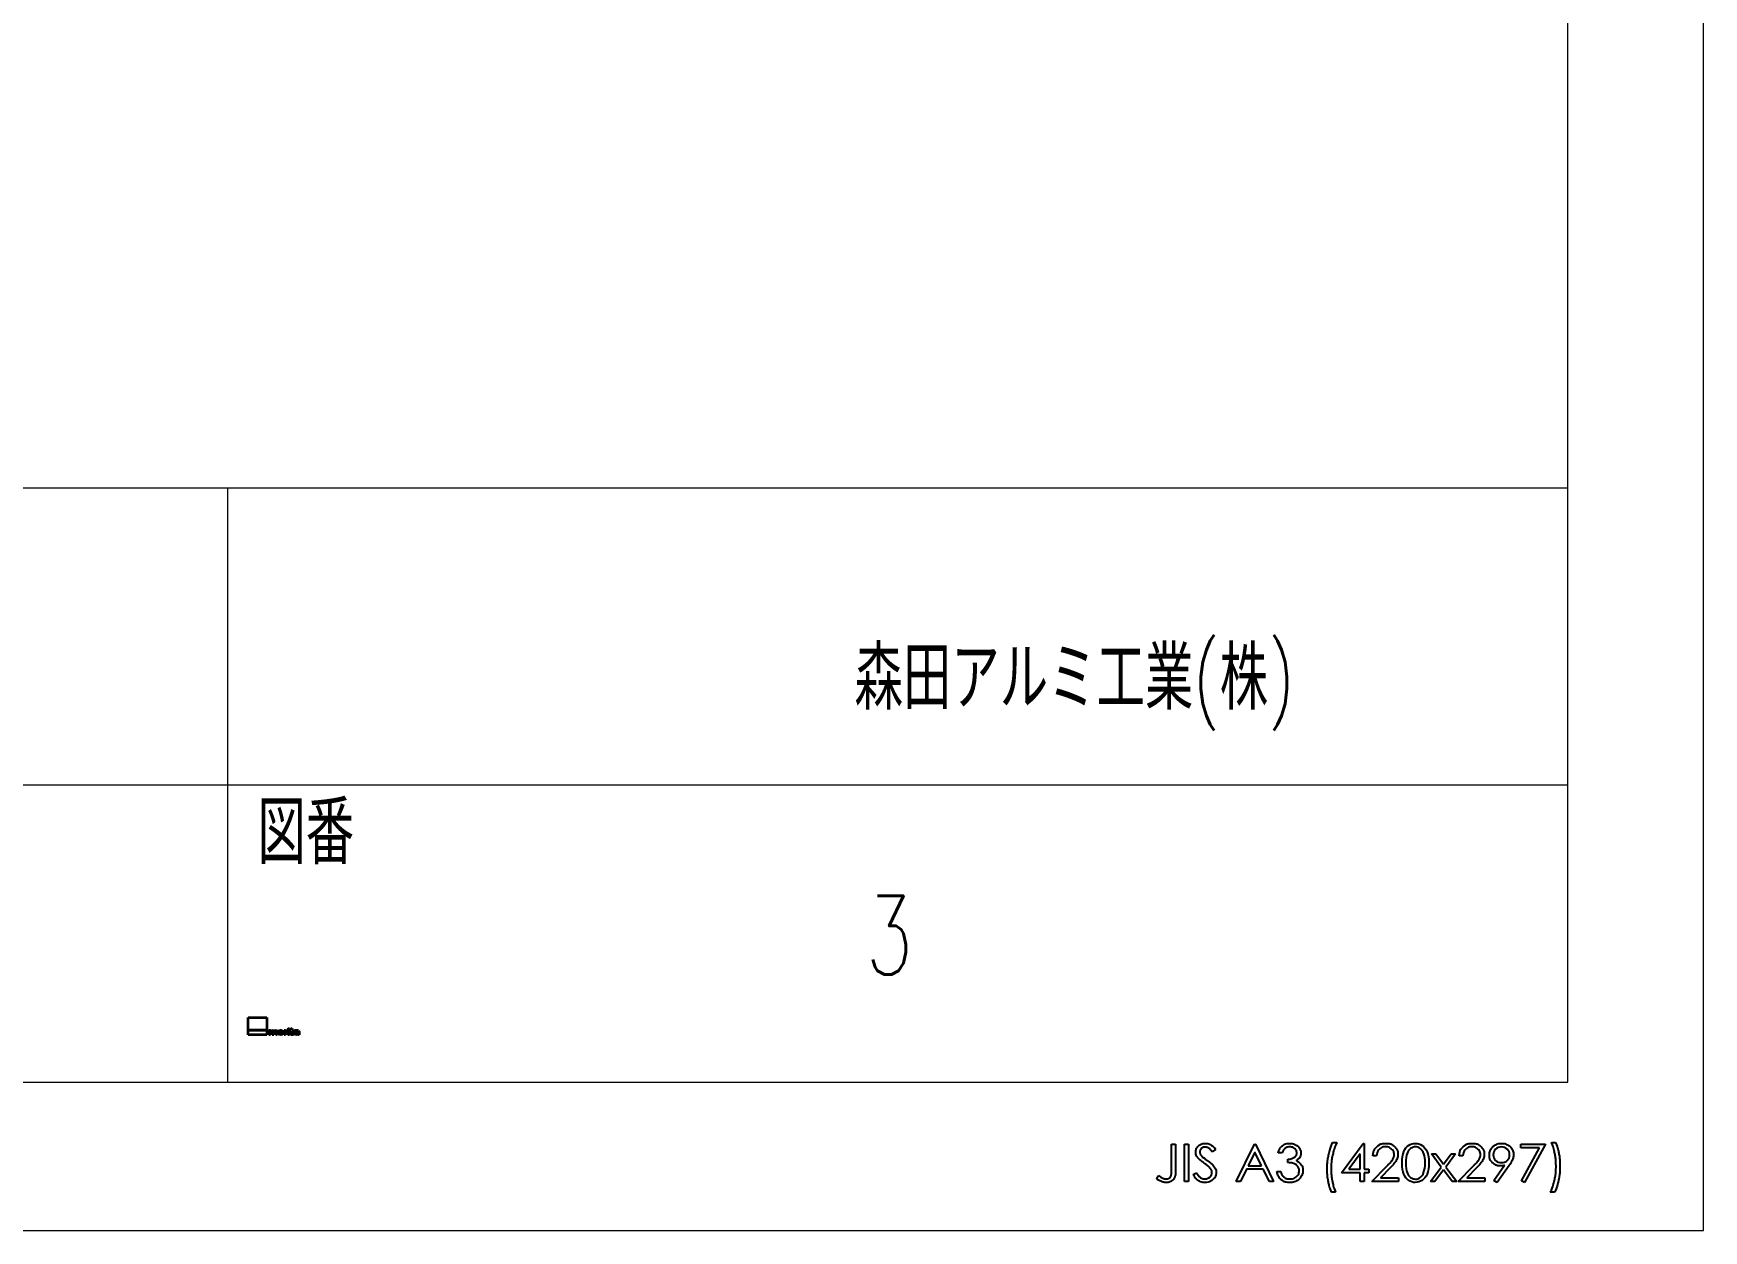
# Model space of a CAD drawing. Header units: millimetres. Extents: x -1 to 4006, y -1 to 3162.
# Drawn here: x 3444 to 4006, y -1 to 402 of the extents above; entities that cross this region are included whole.
import ezdxf

# ---------------------------------------------------------------- set-up
doc = ezdxf.new("R2010")
doc.units = ezdxf.units.MM
doc.layers.add('レイヤー_1', color=179, linetype='Continuous')
doc.styles.add('SLDTEXTSTYLE0', font='TXT', dxfattribs={"width": 0.7, "bigfont": 'bigfont'})

# ---------------------------------------------------------------- blocks, each defined once
blk = doc.blocks.new('morita')
at = {"layer": 'レイヤー_1', "color": 19, "lineweight": 35}
for p, q in [((83, 132.5), (88, 132.5)), ((83, 117.5), (83, 132.5)), ((88, 117.5), (83, 117.5)), ((88, 132.5), (88, 130.5)), ((88, 126), (88, 117.5)), ((94.5, 117.5), (94.5, 126.8)), ((99.7, 117.5), (94.5, 117.5)), ((99.7, 126), (99.7, 117.5)), ((106.3, 117.5), (106.3, 126.8)), ((111.3, 117.5), (106.3, 117.5)), ((111.3, 127.8), (111.3, 117.5)), ((134.2, 132.5), (139.4, 132.5)), ((134.2, 117.6), (134.2, 132.5)), ((139.4, 117.6), (134.2, 117.6)), ((139.4, 132.5), (139.4, 130.6)), ((139.4, 125.8), (139.4, 117.6)), ((145.8, 129.5), (145, 129.5)), ((145.8, 132.6), (145.8, 129.5)), ((147.3, 117.5), (147.3, 132.4)), ((147.3, 132.4), (152.7, 132.4)), ((152.7, 117.5), (147.3, 117.5)), ((152.7, 132.4), (152.7, 117.5)), ((154.2, 132.4), (156.9, 132.4)), ((154.2, 129.4), (154.2, 132.4)), ((156.9, 129.4), (154.2, 129.4)), ((156.9, 132.4), (156.9, 138)), ((156.9, 138), (161.9, 138)), ((156.9, 120.5), (156.9, 129.4)), ((161.9, 138), (161.9, 132.4)), ((161.9, 132.4), (165.4, 132.4)), ((165.4, 129.4), (161.9, 129.4)), ((161.9, 129.4), (161.9, 121.2)), ((165.5, 117.4), (162.2, 117.4)), ((163.3, 120.4), (165.5, 120.4)), ((165.4, 132.4), (165.4, 129.4)), ((165.5, 120.4), (165.5, 117.4)), ((172.2, 127.7), (167.2, 127.7)), ((179.5, 123.3), (179.5, 125.2)), ((180.4, 117.6), (179.9, 119)), ((185.6, 117.6), (180.4, 117.6)), ((184.8, 127.2), (184.8, 121.5))]:
    blk.add_line(p, q, dxfattribs=at)
for points in [[(88, 130.5), (89.3, 131.9), (91, 132.7), (93.2, 132.7)], [(89.2, 128.7), (88.4, 128.1), (88, 127.2), (88, 126)], [(91.3, 129.4), (90.5, 129.4), (89.8, 129.2), (89.2, 128.7)], [(93.2, 129), (92.8, 129.3), (92.1, 129.4), (91.3, 129.4)], [(93.2, 132.7), (95.6, 132.7), (97.4, 131.8), (98.8, 130.2)], [(94.5, 126.8), (94.5, 127.8), (94, 128.6), (93.2, 129)], [(98.8, 130.2), (100.2, 131.8), (102.2, 132.7), (104.9, 132.7)], [(100.7, 128.7), (100, 128.2), (99.7, 127.3), (99.7, 126)], [(103, 129.4), (102, 129.4), (101.3, 129.2), (100.7, 128.7)], [(104.9, 129), (104.4, 129.3), (103.8, 129.4), (103, 129.4)], [(104.9, 132.7), (109.2, 132.7), (111.3, 131), (111.3, 127.8)], [(106.3, 126.8), (106.3, 127.8), (105.8, 128.5), (104.9, 129)], [(112.7, 125), (112.7, 126.8), (113.5, 128.4), (115, 129.9)], [(116.4, 118.9), (114, 120.2), (112.7, 122.3), (112.7, 125)], [(115, 129.9), (116.6, 131.5), (119, 132.4), (122.1, 132.6)], [(118.1, 125.4), (118, 124.1), (118.2, 123), (118.8, 122.2)], [(119.9, 128.8), (118.8, 128), (118.2, 126.9), (118.1, 125.4)], [(118.8, 122.2), (119.5, 121.1), (120.6, 120.4), (122.1, 120.1)], [(122.1, 132.6), (124.8, 132.7), (127.1, 132.2), (129.1, 131.1)], [(122.1, 120.1), (124, 120), (125.4, 120.4), (126.3, 121.4)], [(126.3, 121.4), (126.9, 122), (127.3, 122.9), (127.5, 124.1)], [(127.5, 124.1), (127.6, 125.7), (127.4, 127), (126.8, 127.9)], [(139.4, 130.6), (140.4, 131.5), (141.6, 132.1), (142.9, 132.4)], [(141, 128.6), (139.9, 127.8), (139.4, 126.9), (139.4, 125.8)], [(145, 129.5), (143.3, 129.5), (142, 129.2), (141, 128.6)], [(142.9, 132.4), (143.8, 132.6), (144.8, 132.7), (145.8, 132.6)], [(150.1, 133.9), (149.3, 133.9), (148.7, 134), (148.2, 134.3)], [(152, 134.3), (151.6, 134), (150.9, 133.9), (150.1, 133.9)], [(158.1, 118.2), (157.3, 118.6), (156.9, 119.4), (156.9, 120.5)], [(162.2, 117.4), (160.4, 117.4), (159, 117.6), (158.1, 118.2)], [(161.9, 121.2), (161.9, 120.7), (162.4, 120.4), (163.3, 120.4)], [(166.3, 121.2), (165.9, 123.8), (168.1, 125.5), (172.9, 126.2)], [(171.4, 117.7), (168.4, 118.2), (166.7, 119.4), (166.3, 121.2)], [(167.2, 127.7), (167.4, 129.1), (168.4, 130.4), (170, 131.4)], [(170, 131.4), (171.5, 132.3), (173.6, 132.7), (176.2, 132.7)], [(174, 123.8), (172, 123.3), (171.1, 122.5), (171.4, 121.4)], [(171.4, 121.4), (171.7, 120.3), (172.9, 119.9), (175, 120)], [(179.9, 119), (177.2, 117.5), (174.4, 117.1), (171.4, 117.7)], [(173.8, 129.7), (173.2, 129.4), (172.4, 128.8), (172.2, 127.7)], [(172.9, 126.2), (175.3, 126.5), (176.9, 126.8), (177.8, 127)], [(177.6, 130), (176.2, 130.2), (174.7, 130), (173.8, 129.7)], [(177.3, 124.6), (176.2, 124.4), (175.1, 124.1), (174, 123.8)], [(175, 120), (176.5, 120.1), (177.7, 120.5), (178.5, 121.3)], [(176.2, 132.7), (178.9, 132.7), (181, 132.3), (182.5, 131.5)], [(179.5, 125.2), (179.2, 125), (178.4, 124.8), (177.3, 124.6)], [(179.5, 128.3), (179.5, 129.1), (178.9, 129.6), (177.6, 130)], [(177.8, 127), (179, 127.2), (179.5, 127.7), (179.5, 128.3)], [(178.5, 121.3), (179.2, 121.9), (179.5, 122.6), (179.5, 123.3)], [(182.5, 131.5), (184, 130.7), (184.8, 129.2), (184.8, 127.2)], [(184.8, 121.5), (184.8, 120.1), (185, 118.8), (185.6, 117.6)]]:
    blk.add_open_spline(points, degree=3, dxfattribs=at)
for points, knots in [([(129.3, 118.9), (127.4, 117.9), (125.3, 117.3), (122.8, 117.3), (120.4, 117.3), (118.2, 117.9), (116.4, 118.9)], [5, 5, 5, 5, 6, 6, 6, 7, 7, 7, 7]), ([(126.8, 127.9), (126, 129.2), (124.7, 129.9), (123, 129.9), (121.7, 129.9), (120.7, 129.5), (119.9, 128.8)], [5, 5, 5, 5, 6, 6, 6, 7, 7, 7, 7]), ([(129.1, 131.1), (131.5, 129.8), (132.7, 127.8), (132.7, 125.2), (132.7, 122.3), (131.6, 120.2), (129.3, 118.9)], [3, 3, 3, 3, 4, 4, 4, 5, 5, 5, 5]), ([(148.2, 134.3), (147.6, 134.6), (147.3, 135.2), (147.3, 136), (147.3, 136.8), (147.6, 137.4), (148.2, 137.7)], [1, 1, 1, 1, 2, 2, 2, 3, 3, 3, 3]), ([(148.2, 137.7), (148.7, 138), (149.3, 138.1), (150.1, 138.1), (150.9, 138.1), (151.6, 138), (152, 137.7)], [3, 3, 3, 3, 4, 4, 4, 5, 5, 5, 5]), ([(152, 137.7), (152.6, 137.4), (152.9, 136.8), (152.9, 136), (152.9, 135.2), (152.6, 134.6), (152, 134.3)], [5, 5, 5, 5, 6, 6, 6, 7, 7, 7, 7])]:
    blk.add_open_spline(points, degree=3, knots=knots, dxfattribs=at)
blk = doc.blocks.new('square')
at = {"layer": 'レイヤー_1', "color": 19, "lineweight": 35}
for p, q in [((13.1, 132.5), (13.1, 175.3)), ((13.1, 175.3), (76.3, 175.3)), ((76.3, 175.3), (76.3, 132.5)), ((76.3, 132.5), (13.1, 132.5)), ((13.1, 117.6), (13.1, 132.5)), ((13.1, 132.5), (76.3, 132.5)), ((76.3, 117.6), (13.1, 117.6)), ((76.3, 132.5), (76.3, 117.6))]:
    blk.add_line(p, q, dxfattribs=at)
blk = doc.blocks.new('moritalogo')
at = {"color": 7, "linetype": 'Continuous'}
for name in ['square', 'morita']:
    blk.add_blockref(name, (0, 0), dxfattribs=at)

msp = doc.modelspace()

# ---------------------------------------------------------------- linework, layer by layer
at = {"layer": 'レイヤー_1', "color": 179, "lineweight": 18, "ltscale": 10}
for p, q in [((4006.49771, -1.04618), (4006.49771, 2808.96662)), ((3960.73995, 48.95938), (3960.73995, 2763.96678)), ((52.90785, 248.96095), (3960.73995, 248.96095)), ((3509.58402, 48.95938), (3509.58402, 248.96095)), ((52.90785, 148.95672), (3509.58402, 148.95672)), ((3509.58402, 148.95672), (3960.73995, 148.95672)), ((52.90785, 48.95938), (3960.73995, 48.95938)), ((3881.57165, 28.55752), (3883.02204, 28.55752)), ((3955.30359, 28.55752), (3956.68162, 28.55752)), ((3827.3803, 28.00631), (3828.69288, 28.00631)), ((3827.3803, 19.58305), (3827.3803, 28.00631)), ((3828.69288, 28.00631), (3828.69288, 19.54171)), ((3842.14254, 26.26309), (3841.07111, 25.49139)), ((3864.58733, 25.0952), (3863.24374, 25.0952)), ((3866.45113, 21.83959), (3866.45113, 22.99025)), ((3896.38556, 24.08234), (3895.12466, 24.08234)), ((3925.45528, 24.08234), (3924.19437, 24.08234)), ((3822.24022, 16.48246), (3822.93613, 17.48154)), ((3834.67012, 17.80538), (3835.79322, 18.44272)), ((3862.80622, 18.82168), (3864.09468, 18.82168)), ((3894.8146, 15.46961), (3899.84099, 20.64758)), ((3900.95031, 20.04469), (3897.67747, 16.67539)), ((3923.87743, 15.46961), (3928.90726, 20.64758)), ((3930.02003, 20.04469), (3926.74719, 16.67539)), ((3935.91114, 15.81411), (3939.46304, 20.95075)), ((3940.97543, 20.81639), (3936.98946, 15.15266)), ((3882.58107, 11.83503), (3881.20992, 11.83503)), ((3903.74429, 15.46961), (3894.8146, 15.46961)), ((3897.67747, 16.67539), (3903.74429, 16.67539)), ((3903.74429, 16.67539), (3903.74429, 15.46961)), ((3932.81056, 15.46961), (3923.87743, 15.46961)), ((3926.74719, 16.67539), (3932.81056, 16.67539)), ((3932.81056, 16.67539), (3932.81056, 15.46961)), ((3936.98946, 15.15266), (3935.91114, 15.81411)), ((3956.31644, 11.83503), (3954.86606, 11.83503)), ((7.15009, -1.04618), (4006.49771, -1.04618))]:
    msp.add_line(p, q, dxfattribs=at)
at = {"layer": 'レイヤー_1', "ltscale": 10}
for p, q in [((3881.57165, 28.55752), (3883.02204, 28.55752)), ((3884.593, 18.38071), (3891.92072, 28.31637)), ((3891.92072, 28.31637), (3892.18944, 28.31637)), ((3892.18944, 28.31637), (3892.18944, 19.5796)), ((3955.30359, 28.55752), (3956.68162, 28.55752)), ((3827.3803, 28.00631), (3828.69288, 28.00631)), ((3827.3803, 19.58305), (3827.3803, 28.00631)), ((3828.69288, 28.00631), (3828.69288, 19.54171)), ((3831.7039, 28.00631), (3833.01992, 28.00631)), ((3831.7039, 15.46961), (3831.7039, 28.00631)), ((3833.01992, 28.00631), (3833.01992, 15.46961)), ((3842.14254, 26.26309), (3841.07111, 25.49139)), ((3849.05684, 15.46961), (3855.26835, 28.00631)), ((3855.42338, 25.3398), (3853.17029, 20.80261)), ((3855.26835, 28.00631), (3855.58874, 28.00631)), ((3857.66269, 20.80261), (3855.42338, 25.3398)), ((3855.58874, 28.00631), (3861.72101, 15.46961)), ((3864.58733, 25.0952), (3863.24374, 25.0952)), ((3866.45113, 21.83959), (3866.45113, 22.99025)), ((3890.88719, 24.84371), (3886.98734, 19.5796)), ((3890.88719, 19.5796), (3890.88719, 24.84371)), ((3896.38556, 24.08234), (3895.12466, 24.08234)), ((3914.83749, 24.7438), (3916.33956, 24.7438)), ((3918.17235, 20.34786), (3914.83749, 24.7438)), ((3916.33956, 24.7438), (3918.92338, 21.35038)), ((3918.92338, 21.35038), (3921.48308, 24.7438)), ((3922.98859, 24.7438), (3919.67785, 20.35475)), ((3921.48308, 24.7438), (3922.98859, 24.7438)), ((3925.45528, 24.08234), (3924.19437, 24.08234)), ((3944.93385, 28.00631), (3953.27098, 28.00631)), ((3944.93385, 26.81086), (3944.93385, 28.00631)), ((3951.22115, 26.81086), (3944.93385, 26.81086)), ((3945.15089, 15.6832), (3951.22115, 26.81086)), ((3953.27098, 28.00631), (3946.23954, 15.15266)), ((3822.24022, 16.48246), (3822.93613, 17.48154)), ((3834.67012, 17.80538), (3835.79322, 18.44272)), ((3852.57084, 19.58994), (3850.52101, 15.46961)), ((3858.23113, 19.58994), (3852.57084, 19.58994)), ((3853.17029, 20.80261), (3857.66269, 20.80261)), ((3860.30163, 15.46961), (3858.23113, 19.58994)), ((3862.80622, 18.82168), (3864.09468, 18.82168)), ((3890.88719, 18.38071), (3884.593, 18.38071)), ((3886.98734, 19.5796), (3890.88719, 19.5796)), ((3890.88719, 15.46961), (3890.88719, 18.38071)), ((3892.18944, 19.5796), (3893.78107, 19.5796)), ((3893.78107, 18.38071), (3892.18944, 18.38071)), ((3892.18944, 18.38071), (3892.18944, 15.46961)), ((3893.78107, 19.5796), (3893.78107, 18.38071)), ((3894.8146, 15.46961), (3899.84099, 20.64758)), ((3900.95031, 20.04469), (3897.67747, 16.67539)), ((3914.48954, 15.46961), (3918.17235, 20.34786)), ((3918.92338, 19.36256), (3915.98127, 15.46961)), ((3921.87927, 15.46961), (3918.92338, 19.36256)), ((3919.67785, 20.35475), (3923.40889, 15.46961)), ((3923.87743, 15.46961), (3928.90726, 20.64758)), ((3930.02003, 20.04469), (3926.74719, 16.67539)), ((3935.91114, 15.81411), (3939.46304, 20.95075)), ((3940.97543, 20.81639), (3936.98946, 15.15266)), ((3833.01992, 15.46961), (3831.7039, 15.46961)), ((3850.52101, 15.46961), (3849.05684, 15.46961)), ((3861.72101, 15.46961), (3860.30163, 15.46961)), ((3882.58107, 11.83503), (3881.20992, 11.83503)), ((3892.18944, 15.46961), (3890.88719, 15.46961)), ((3903.74429, 15.46961), (3894.8146, 15.46961)), ((3897.67747, 16.67539), (3903.74429, 16.67539)), ((3903.74429, 16.67539), (3903.74429, 15.46961)), ((3915.98127, 15.46961), (3914.48954, 15.46961)), ((3923.40889, 15.46961), (3921.87927, 15.46961)), ((3932.81056, 15.46961), (3923.87743, 15.46961)), ((3926.74719, 16.67539), (3932.81056, 16.67539)), ((3932.81056, 16.67539), (3932.81056, 15.46961)), ((3936.98946, 15.15266), (3935.91114, 15.81411)), ((3946.23954, 15.15266), (3945.15089, 15.6832)), ((3956.31644, 11.83503), (3954.86606, 11.83503))]:
    msp.add_line(p, q, dxfattribs=at)
at = {"layer": 'レイヤー_1', "lineweight": 18, "ltscale": 10}
for p, q in [((3884.593, 18.38071), (3891.92072, 28.31637)), ((3891.92072, 28.31637), (3892.18944, 28.31637)), ((3892.18944, 28.31637), (3892.18944, 19.5796)), ((3831.7039, 28.00631), (3833.01992, 28.00631)), ((3831.7039, 15.46961), (3831.7039, 28.00631)), ((3833.01992, 28.00631), (3833.01992, 15.46961)), ((3849.05684, 15.46961), (3855.26835, 28.00631)), ((3855.42338, 25.3398), (3853.17029, 20.80261)), ((3855.26835, 28.00631), (3855.58874, 28.00631)), ((3857.66269, 20.80261), (3855.42338, 25.3398)), ((3855.58874, 28.00631), (3861.72101, 15.46961)), ((3890.88719, 24.84371), (3886.98734, 19.5796)), ((3890.88719, 19.5796), (3890.88719, 24.84371)), ((3914.83749, 24.7438), (3916.33956, 24.7438)), ((3918.17235, 20.34786), (3914.83749, 24.7438)), ((3916.33956, 24.7438), (3918.92338, 21.35038)), ((3918.92338, 21.35038), (3921.48308, 24.7438)), ((3922.98859, 24.7438), (3919.67785, 20.35475)), ((3921.48308, 24.7438), (3922.98859, 24.7438)), ((3944.93385, 28.00631), (3953.27098, 28.00631)), ((3944.93385, 26.81086), (3944.93385, 28.00631)), ((3951.22115, 26.81086), (3944.93385, 26.81086)), ((3945.15089, 15.6832), (3951.22115, 26.81086)), ((3953.27098, 28.00631), (3946.23954, 15.15266)), ((3852.57084, 19.58994), (3850.52101, 15.46961)), ((3858.23113, 19.58994), (3852.57084, 19.58994)), ((3853.17029, 20.80261), (3857.66269, 20.80261)), ((3860.30163, 15.46961), (3858.23113, 19.58994)), ((3890.88719, 18.38071), (3884.593, 18.38071)), ((3886.98734, 19.5796), (3890.88719, 19.5796)), ((3890.88719, 15.46961), (3890.88719, 18.38071)), ((3892.18944, 19.5796), (3893.78107, 19.5796)), ((3893.78107, 18.38071), (3892.18944, 18.38071)), ((3892.18944, 18.38071), (3892.18944, 15.46961)), ((3893.78107, 19.5796), (3893.78107, 18.38071)), ((3914.48954, 15.46961), (3918.17235, 20.34786)), ((3918.92338, 19.36256), (3915.98127, 15.46961)), ((3921.87927, 15.46961), (3918.92338, 19.36256)), ((3919.67785, 20.35475), (3923.40889, 15.46961)), ((3833.01992, 15.46961), (3831.7039, 15.46961)), ((3850.52101, 15.46961), (3849.05684, 15.46961)), ((3861.72101, 15.46961), (3860.30163, 15.46961)), ((3892.18944, 15.46961), (3890.88719, 15.46961)), ((3915.98127, 15.46961), (3914.48954, 15.46961)), ((3923.40889, 15.46961), (3921.87927, 15.46961)), ((3946.23954, 15.15266), (3945.15089, 15.6832))]:
    msp.add_line(p, q, dxfattribs=at)
at = {"layer": 'レイヤー_1', "ltscale": 10}
for points in [[(3835.79322, 18.44272), (3836.57526, 17.06468), (3837.48821, 16.37222), (3838.51485, 16.37222), (3838.95927, 16.37222), (3839.37268, 16.46868), (3839.75508, 16.66161), (3840.14438, 16.86142), (3840.44066, 17.11981), (3840.64047, 17.45398), (3840.84373, 17.78126), (3840.95053, 18.13266), (3840.95053, 18.50473), (3840.95053, 18.91815), (3840.7955, 19.33156), (3840.49922, 19.73463), (3840.08926, 20.29274), (3839.34167, 20.96109), (3838.24613, 21.75001), (3837.15059, 22.53894), (3836.46846, 23.11083), (3836.1963, 23.45878), (3835.73466, 24.05134), (3835.50039, 24.69213), (3835.50039, 25.3777), (3835.50039, 25.92202), (3835.63819, 26.41812), (3835.91725, 26.86598), (3836.18941, 27.31729), (3836.57526, 27.67213), (3837.07135, 27.93396), (3837.56745, 28.19234), (3838.10833, 28.31637), (3838.69399, 28.31637), (3839.31411, 28.31637), (3839.89633, 28.17512), (3840.43377, 27.87884), (3840.9712, 27.58945), (3841.54653, 27.04857), (3842.14254, 26.26309)], [(3863.24374, 25.0952), (3863.49179, 26.13218), (3863.95343, 26.92799), (3864.64934, 27.48265), (3865.33836, 28.0442), (3866.15485, 28.31637), (3867.09536, 28.31637), (3867.78094, 28.31637), (3868.42172, 28.17512), (3869.01083, 27.87195), (3869.60684, 27.57912), (3870.06848, 27.16915), (3870.38887, 26.66617), (3870.71616, 26.16318), (3870.87808, 25.63608), (3870.87808, 25.08487), (3870.87808, 24.00311), (3870.31308, 23.14872), (3869.18653, 22.51827), (3869.82043, 22.27367), (3870.3372, 21.91193), (3870.74372, 21.43996), (3871.31905, 20.7785), (3871.60155, 20.03091), (3871.60155, 19.20753), (3871.60155, 18.49784), (3871.40173, 17.81572), (3871.00899, 17.17837), (3870.61969, 16.53069), (3870.08226, 16.0346), (3869.40013, 15.67631), (3868.72145, 15.32836), (3867.96008, 15.15266), (3867.12637, 15.15266), (3865.98604, 15.15266), (3865.04897, 15.46271), (3864.28761, 16.08628), (3863.53313, 16.70639), (3863.03704, 17.62279), (3862.80622, 18.82168)], [(3881.20992, 11.83503), (3880.76895, 12.84789), (3880.41755, 14.03645), (3880.15572, 15.40415), (3879.887, 16.7753), (3879.75953, 18.20157), (3879.75953, 19.68296), (3879.75953, 21.28493), (3879.91456, 22.83866), (3880.22462, 24.35106), (3880.53123, 25.8669), (3880.98599, 27.26906), (3881.57165, 28.55752)], [(3883.02204, 28.55752), (3882.43982, 27.41375), (3881.96784, 26.08394), (3881.61988, 24.56121), (3881.26504, 23.04193), (3881.08934, 21.47096), (3881.08934, 19.84832), (3881.08934, 18.34626), (3881.2237, 16.89932), (3881.48897, 15.51439), (3881.75424, 14.11568), (3882.11598, 12.88923), (3882.58107, 11.83503)], [(3895.12466, 24.08234), (3895.16255, 25.31913), (3895.59664, 26.33199), (3896.4269, 27.13125), (3897.26062, 27.92018), (3898.28726, 28.31637), (3899.50682, 28.31637), (3900.71949, 28.31637), (3901.69446, 27.94774), (3902.44204, 27.20705), (3903.18618, 26.45601), (3903.56514, 25.58096), (3903.56514, 24.5681), (3903.56514, 23.85497), (3903.386, 23.19006), (3903.03115, 22.56995), (3902.67286, 21.94983), (3901.9804, 21.10578), (3900.95031, 20.04469)], [(3924.19437, 24.08234), (3924.23227, 25.31913), (3924.66291, 26.33199), (3925.49662, 27.13125), (3926.32689, 27.92018), (3927.35353, 28.31637), (3928.57654, 28.31637), (3929.78232, 28.31637), (3930.76073, 27.94774), (3931.50831, 27.20705), (3932.2559, 26.45601), (3932.63486, 25.58096), (3932.63486, 24.5681), (3932.63486, 23.85497), (3932.45571, 23.19006), (3932.10087, 22.56995), (3931.74258, 21.94983), (3931.05011, 21.10578), (3930.02003, 20.04469)], [(3939.46304, 20.95075), (3938.98761, 20.79572), (3938.5432, 20.72682), (3938.1229, 20.72682), (3937.08248, 20.72682), (3936.1902, 21.08511), (3935.46673, 21.80169), (3934.73637, 22.52516), (3934.37119, 23.41055), (3934.37119, 24.45786), (3934.37119, 25.18133), (3934.54689, 25.82901), (3934.89829, 26.40778), (3935.24969, 26.98656), (3935.74922, 27.4482), (3936.3969, 27.80305), (3937.04458, 28.14411), (3937.73704, 28.31637), (3938.47085, 28.31637), (3939.20121, 28.31637), (3939.873, 28.14756), (3940.48968, 27.81338), (3941.10635, 27.48265), (3941.58866, 27.01412), (3941.94006, 26.40778), (3942.29146, 25.80489), (3942.46716, 25.1641), (3942.46716, 24.48542), (3942.46716, 23.96866), (3942.36036, 23.42089), (3942.14332, 22.85589), (3941.92628, 22.29778), (3941.53698, 21.61566), (3940.97543, 20.81639)], [(3954.86606, 11.83503), (3955.45862, 12.98225), (3955.92715, 14.31205), (3956.2751, 15.83134), (3956.6265, 17.35752), (3956.79876, 18.92504), (3956.79876, 20.54768), (3956.79876, 22.04974), (3956.66784, 23.49323), (3956.40257, 24.88505), (3956.1373, 26.27687), (3955.76867, 27.50332), (3955.30359, 28.55752)], [(3956.68162, 28.55752), (3957.12949, 27.54811), (3957.48089, 26.35611), (3957.74271, 24.98151), (3958.0011, 23.61381), (3958.12856, 22.18065), (3958.12856, 20.69581), (3958.12856, 19.11452), (3957.97354, 17.55389), (3957.66692, 16.04149), (3957.35686, 14.52565), (3956.90556, 13.1235), (3956.31644, 11.83503)], [(3841.07111, 25.49139), (3840.57502, 26.11495), (3840.15816, 26.52836), (3839.81021, 26.72129), (3839.45881, 26.9211), (3839.0764, 27.02446), (3838.66643, 27.02446), (3838.13244, 27.02446), (3837.70181, 26.86598), (3837.36763, 26.56626), (3837.03001, 26.2562), (3836.86465, 25.88068), (3836.86465, 25.43282), (3836.86465, 25.15721), (3836.92322, 24.89194), (3837.04035, 24.637), (3837.16093, 24.38207), (3837.37797, 24.10301), (3837.69492, 23.80674), (3837.86717, 23.64482), (3838.43217, 23.22796), (3839.39335, 22.54928), (3840.52679, 21.75001), (3841.31227, 21.03688), (3841.73257, 20.40643), (3842.15632, 19.78286), (3842.36647, 19.15586), (3842.36647, 18.52885), (3842.36647, 17.6159), (3842.00818, 16.82353), (3841.28126, 16.15173), (3840.55779, 15.48683), (3839.67585, 15.15266), (3838.64232, 15.15266), (3837.84306, 15.15266), (3837.11959, 15.35247), (3836.46846, 15.75555), (3835.82078, 16.16551), (3835.22478, 16.8442), (3834.67012, 17.80538)], [(3866.45113, 22.99025), (3867.05747, 22.99025), (3867.60524, 23.09016), (3868.09788, 23.29686), (3868.59053, 23.50012), (3868.95227, 23.74817), (3869.1762, 24.06512), (3869.40013, 24.37862), (3869.50693, 24.72313), (3869.50693, 25.08831), (3869.50693, 25.63608), (3869.283, 26.10806), (3868.8248, 26.50425), (3868.37005, 26.90388), (3867.79127, 27.10025), (3867.09536, 27.10025), (3866.53037, 27.10025), (3866.04461, 26.94866), (3865.6312, 26.64549), (3865.22123, 26.33888), (3864.86983, 25.82212), (3864.58733, 25.0952)], [(3899.84099, 20.64758), (3900.8573, 21.68456), (3901.51531, 22.45281), (3901.82537, 22.9558), (3902.13198, 23.45878), (3902.28701, 23.99622), (3902.28701, 24.55088), (3902.28701, 25.25712), (3902.0114, 25.86001), (3901.46019, 26.36989), (3900.90897, 26.87976), (3900.23718, 27.13814), (3899.43447, 27.13814), (3898.59387, 27.13814), (3897.89796, 26.86598), (3897.33985, 26.33199), (3896.78519, 25.798), (3896.4648, 25.05042), (3896.38556, 24.08234)], [(3904.99141, 21.73279), (3904.99141, 23.38299), (3905.17745, 24.66112), (3905.54952, 25.56718)], [(3905.54952, 25.56718), (3905.92159, 26.4698), (3906.44869, 27.15537), (3907.12737, 27.62046)], [(3906.63472, 24.92984), (3906.36945, 24.20292), (3906.23165, 23.13494), (3906.23165, 21.70867)], [(3907.8095, 26.58004), (3907.29274, 26.20108), (3906.90344, 25.65331), (3906.63472, 24.92984)], [(3912.29501, 24.8127), (3912.00218, 25.61541), (3911.59566, 26.20108), (3911.08234, 26.58004)], [(3911.71968, 27.61701), (3912.41559, 27.14848), (3912.95992, 26.44568), (3913.36299, 25.51206)], [(3928.90726, 20.64758), (3929.92701, 21.68456), (3930.58503, 22.45281), (3930.89164, 22.9558), (3931.2017, 23.45878), (3931.35328, 23.99622), (3931.35328, 24.55088), (3931.35328, 25.25712), (3931.07767, 25.86001), (3930.52646, 26.36989), (3929.97524, 26.87976), (3929.30345, 27.13814), (3928.50419, 27.13814), (3927.66359, 27.13814), (3926.96768, 26.86598), (3926.40613, 26.33199), (3925.84802, 25.798), (3925.53452, 25.05042), (3925.45528, 24.08234)], [(3936.47269, 22.59406), (3937.01013, 22.08074), (3937.66125, 21.82581), (3938.42606, 21.82581)], [(3938.42606, 21.82581), (3939.19777, 21.82581), (3939.84889, 22.08074), (3940.38632, 22.59406)], [(3828.69288, 19.54171), (3828.69288, 18.23946), (3828.58953, 17.3334), (3828.37593, 16.82353), (3828.16234, 16.31365), (3827.81094, 15.90713), (3827.31829, 15.6143), (3826.82564, 15.30424), (3826.22275, 15.15266), (3825.52339, 15.15266), (3824.9894, 15.15266), (3824.46575, 15.24912), (3823.95243, 15.44549), (3823.43567, 15.64531), (3822.86378, 15.98981), (3822.24022, 16.48246)], [(3822.93613, 17.48154), (3823.62515, 17.0199), (3824.19703, 16.69261), (3824.64834, 16.50658), (3824.94806, 16.37911), (3825.23745, 16.32054), (3825.52339, 16.32054), (3825.89891, 16.32054), (3826.24342, 16.43079), (3826.55003, 16.64438), (3826.86009, 16.85453), (3827.07369, 17.14737), (3827.19427, 17.50566), (3827.32173, 17.8605), (3827.3803, 18.55297), (3827.3803, 19.58305)], [(3864.09468, 18.82168), (3864.31861, 18.01553), (3864.6459, 17.42297), (3865.06965, 17.06468), (3865.61397, 16.5996), (3866.29954, 16.37222), (3867.14359, 16.37222), (3868.09444, 16.37222), (3868.85925, 16.64438), (3869.43803, 17.18871), (3870.0168, 17.72959), (3870.30619, 18.37038), (3870.30619, 19.10763), (3870.30619, 19.59683), (3870.15805, 20.04814), (3869.87211, 20.47877), (3869.58617, 20.90252), (3869.19342, 21.22291), (3868.71111, 21.43996), (3868.22535, 21.657), (3867.47088, 21.78791), (3866.45113, 21.83959)], [(3905.55641, 17.8984), (3905.17745, 18.81135), (3904.99141, 20.09292), (3904.99141, 21.73279)], [(3907.13426, 15.84512), (3906.46247, 16.30332), (3905.93881, 16.98889), (3905.55641, 17.8984)], [(3906.23165, 21.70867), (3906.23165, 20.29274), (3906.36601, 19.22476), (3906.63128, 18.49784)], [(3906.63128, 18.49784), (3906.89655, 17.77437), (3907.28585, 17.21971), (3907.8095, 16.8442)], [(3911.08234, 16.83731), (3911.59221, 17.20249), (3911.97807, 17.7537), (3912.23645, 18.48406)], [(3913.37333, 17.97763), (3912.97714, 17.04746), (3912.42593, 16.33432), (3911.73002, 15.86235)]]:
    msp.add_open_spline(points, degree=3, dxfattribs=at)
at = {"layer": 'レイヤー_1', "color": 179, "lineweight": 18, "ltscale": 10}
for points in [[(3837.07135, 27.93396), (3837.56745, 28.19234), (3838.10833, 28.31637), (3838.69399, 28.31637)], [(3838.69399, 28.31637), (3839.31411, 28.31637), (3839.89633, 28.17512), (3840.43377, 27.87884)], [(3864.64934, 27.48265), (3865.33836, 28.0442), (3866.15485, 28.31637), (3867.09536, 28.31637)], [(3867.09536, 28.31637), (3867.78094, 28.31637), (3868.42172, 28.17512), (3869.01083, 27.87195)], [(3880.22462, 24.35106), (3880.53123, 25.8669), (3880.98599, 27.26906), (3881.57165, 28.55752)], [(3883.02204, 28.55752), (3882.43982, 27.41375), (3881.96784, 26.08394), (3881.61988, 24.56121)], [(3896.4269, 27.13125), (3897.26062, 27.92018), (3898.28726, 28.31637), (3899.50682, 28.31637)], [(3899.50682, 28.31637), (3900.71949, 28.31637), (3901.69446, 27.94774), (3902.44204, 27.20705)], [(3925.49662, 27.13125), (3926.32689, 27.92018), (3927.35353, 28.31637), (3928.57654, 28.31637)], [(3928.57654, 28.31637), (3929.78232, 28.31637), (3930.76073, 27.94774), (3931.50831, 27.20705)], [(3936.3969, 27.80305), (3937.04458, 28.14411), (3937.73704, 28.31637), (3938.47085, 28.31637)], [(3938.47085, 28.31637), (3939.20121, 28.31637), (3939.873, 28.14756), (3940.48968, 27.81338)], [(3956.40257, 24.88505), (3956.1373, 26.27687), (3955.76867, 27.50332), (3955.30359, 28.55752)], [(3956.68162, 28.55752), (3957.12949, 27.54811), (3957.48089, 26.35611), (3957.74271, 24.98151)], [(3835.50039, 25.3777), (3835.50039, 25.92202), (3835.63819, 26.41812), (3835.91725, 26.86598)], [(3836.1963, 23.45878), (3835.73466, 24.05134), (3835.50039, 24.69213), (3835.50039, 25.3777)], [(3835.91725, 26.86598), (3836.18941, 27.31729), (3836.57526, 27.67213), (3837.07135, 27.93396)], [(3838.24613, 21.75001), (3837.15059, 22.53894), (3836.46846, 23.11083), (3836.1963, 23.45878)], [(3837.36763, 26.56626), (3837.03001, 26.2562), (3836.86465, 25.88068), (3836.86465, 25.43282)], [(3836.86465, 25.43282), (3836.86465, 25.15721), (3836.92322, 24.89194), (3837.04035, 24.637)], [(3837.04035, 24.637), (3837.16093, 24.38207), (3837.37797, 24.10301), (3837.69492, 23.80674)], [(3838.66643, 27.02446), (3838.13244, 27.02446), (3837.70181, 26.86598), (3837.36763, 26.56626)], [(3837.69492, 23.80674), (3837.86717, 23.64482), (3838.43217, 23.22796), (3839.39335, 22.54928)], [(3839.81021, 26.72129), (3839.45881, 26.9211), (3839.0764, 27.02446), (3838.66643, 27.02446)], [(3839.39335, 22.54928), (3840.52679, 21.75001), (3841.31227, 21.03688), (3841.73257, 20.40643)], [(3841.07111, 25.49139), (3840.57502, 26.11495), (3840.15816, 26.52836), (3839.81021, 26.72129)], [(3840.43377, 27.87884), (3840.9712, 27.58945), (3841.54653, 27.04857), (3842.14254, 26.26309)], [(3863.24374, 25.0952), (3863.49179, 26.13218), (3863.95343, 26.92799), (3864.64934, 27.48265)], [(3865.6312, 26.64549), (3865.22123, 26.33888), (3864.86983, 25.82212), (3864.58733, 25.0952)], [(3867.09536, 27.10025), (3866.53037, 27.10025), (3866.04461, 26.94866), (3865.6312, 26.64549)], [(3866.45113, 22.99025), (3867.05747, 22.99025), (3867.60524, 23.09016), (3868.09788, 23.29686)], [(3868.8248, 26.50425), (3868.37005, 26.90388), (3867.79127, 27.10025), (3867.09536, 27.10025)], [(3868.09788, 23.29686), (3868.59053, 23.50012), (3868.95227, 23.74817), (3869.1762, 24.06512)], [(3869.50693, 25.08831), (3869.50693, 25.63608), (3869.283, 26.10806), (3868.8248, 26.50425)], [(3869.01083, 27.87195), (3869.60684, 27.57912), (3870.06848, 27.16915), (3870.38887, 26.66617)], [(3869.1762, 24.06512), (3869.40013, 24.37862), (3869.50693, 24.72313), (3869.50693, 25.08831)], [(3870.87808, 25.08487), (3870.87808, 24.00311), (3870.31308, 23.14872), (3869.18653, 22.51827)], [(3869.18653, 22.51827), (3869.82043, 22.27367), (3870.3372, 21.91193), (3870.74372, 21.43996)], [(3870.38887, 26.66617), (3870.71616, 26.16318), (3870.87808, 25.63608), (3870.87808, 25.08487)], [(3879.75953, 19.68296), (3879.75953, 21.28493), (3879.91456, 22.83866), (3880.22462, 24.35106)], [(3881.61988, 24.56121), (3881.26504, 23.04193), (3881.08934, 21.47096), (3881.08934, 19.84832)], [(3895.12466, 24.08234), (3895.16255, 25.31913), (3895.59664, 26.33199), (3896.4269, 27.13125)], [(3897.33985, 26.33199), (3896.78519, 25.798), (3896.4648, 25.05042), (3896.38556, 24.08234)], [(3899.43447, 27.13814), (3898.59387, 27.13814), (3897.89796, 26.86598), (3897.33985, 26.33199)], [(3901.46019, 26.36989), (3900.90897, 26.87976), (3900.23718, 27.13814), (3899.43447, 27.13814)], [(3899.84099, 20.64758), (3900.8573, 21.68456), (3901.51531, 22.45281), (3901.82537, 22.9558)], [(3903.03115, 22.56995), (3902.67286, 21.94983), (3901.9804, 21.10578), (3900.95031, 20.04469)], [(3902.28701, 24.55088), (3902.28701, 25.25712), (3902.0114, 25.86001), (3901.46019, 26.36989)], [(3901.82537, 22.9558), (3902.13198, 23.45878), (3902.28701, 23.99622), (3902.28701, 24.55088)], [(3902.44204, 27.20705), (3903.18618, 26.45601), (3903.56514, 25.58096), (3903.56514, 24.5681)], [(3903.56514, 24.5681), (3903.56514, 23.85497), (3903.386, 23.19006), (3903.03115, 22.56995)], [(3924.19437, 24.08234), (3924.23227, 25.31913), (3924.66291, 26.33199), (3925.49662, 27.13125)], [(3926.40613, 26.33199), (3925.84802, 25.798), (3925.53452, 25.05042), (3925.45528, 24.08234)], [(3928.50419, 27.13814), (3927.66359, 27.13814), (3926.96768, 26.86598), (3926.40613, 26.33199)], [(3930.52646, 26.36989), (3929.97524, 26.87976), (3929.30345, 27.13814), (3928.50419, 27.13814)], [(3928.90726, 20.64758), (3929.92701, 21.68456), (3930.58503, 22.45281), (3930.89164, 22.9558)], [(3932.10087, 22.56995), (3931.74258, 21.94983), (3931.05011, 21.10578), (3930.02003, 20.04469)], [(3931.35328, 24.55088), (3931.35328, 25.25712), (3931.07767, 25.86001), (3930.52646, 26.36989)], [(3930.89164, 22.9558), (3931.2017, 23.45878), (3931.35328, 23.99622), (3931.35328, 24.55088)], [(3931.50831, 27.20705), (3932.2559, 26.45601), (3932.63486, 25.58096), (3932.63486, 24.5681)], [(3932.63486, 24.5681), (3932.63486, 23.85497), (3932.45571, 23.19006), (3932.10087, 22.56995)], [(3934.37119, 24.45786), (3934.37119, 25.18133), (3934.54689, 25.82901), (3934.89829, 26.40778)], [(3935.46673, 21.80169), (3934.73637, 22.52516), (3934.37119, 23.41055), (3934.37119, 24.45786)], [(3934.89829, 26.40778), (3935.24969, 26.98656), (3935.74922, 27.4482), (3936.3969, 27.80305)], [(3940.48968, 27.81338), (3941.10635, 27.48265), (3941.58866, 27.01412), (3941.94006, 26.40778)], [(3942.14332, 22.85589), (3941.92628, 22.29778), (3941.53698, 21.61566), (3940.97543, 20.81639)], [(3941.94006, 26.40778), (3942.29146, 25.80489), (3942.46716, 25.1641), (3942.46716, 24.48542)], [(3942.46716, 24.48542), (3942.46716, 23.96866), (3942.36036, 23.42089), (3942.14332, 22.85589)], [(3956.79876, 20.54768), (3956.79876, 22.04974), (3956.66784, 23.49323), (3956.40257, 24.88505)], [(3957.74271, 24.98151), (3958.0011, 23.61381), (3958.12856, 22.18065), (3958.12856, 20.69581)], [(3822.93613, 17.48154), (3823.62515, 17.0199), (3824.19703, 16.69261), (3824.64834, 16.50658)], [(3826.55003, 16.64438), (3826.86009, 16.85453), (3827.07369, 17.14737), (3827.19427, 17.50566)], [(3827.19427, 17.50566), (3827.32173, 17.8605), (3827.3803, 18.55297), (3827.3803, 19.58305)], [(3828.69288, 19.54171), (3828.69288, 18.23946), (3828.58953, 17.3334), (3828.37593, 16.82353)], [(3836.46846, 15.75555), (3835.82078, 16.16551), (3835.22478, 16.8442), (3834.67012, 17.80538)], [(3835.79322, 18.44272), (3836.57526, 17.06468), (3837.48821, 16.37222), (3838.51485, 16.37222)], [(3840.49922, 19.73463), (3840.08926, 20.29274), (3839.34167, 20.96109), (3838.24613, 21.75001)], [(3839.75508, 16.66161), (3840.14438, 16.86142), (3840.44066, 17.11981), (3840.64047, 17.45398)], [(3840.95053, 18.50473), (3840.95053, 18.91815), (3840.7955, 19.33156), (3840.49922, 19.73463)], [(3840.64047, 17.45398), (3840.84373, 17.78126), (3840.95053, 18.13266), (3840.95053, 18.50473)], [(3842.36647, 18.52885), (3842.36647, 17.6159), (3842.00818, 16.82353), (3841.28126, 16.15173)], [(3841.73257, 20.40643), (3842.15632, 19.78286), (3842.36647, 19.15586), (3842.36647, 18.52885)], [(3864.28761, 16.08628), (3863.53313, 16.70639), (3863.03704, 17.62279), (3862.80622, 18.82168)], [(3864.09468, 18.82168), (3864.31861, 18.01553), (3864.6459, 17.42297), (3865.06965, 17.06468)], [(3865.06965, 17.06468), (3865.61397, 16.5996), (3866.29954, 16.37222), (3867.14359, 16.37222)], [(3868.71111, 21.43996), (3868.22535, 21.657), (3867.47088, 21.78791), (3866.45113, 21.83959)], [(3867.14359, 16.37222), (3868.09444, 16.37222), (3868.85925, 16.64438), (3869.43803, 17.18871)], [(3869.87211, 20.47877), (3869.58617, 20.90252), (3869.19342, 21.22291), (3868.71111, 21.43996)], [(3871.00899, 17.17837), (3870.61969, 16.53069), (3870.08226, 16.0346), (3869.40013, 15.67631)], [(3869.43803, 17.18871), (3870.0168, 17.72959), (3870.30619, 18.37038), (3870.30619, 19.10763)], [(3870.30619, 19.10763), (3870.30619, 19.59683), (3870.15805, 20.04814), (3869.87211, 20.47877)], [(3870.74372, 21.43996), (3871.31905, 20.7785), (3871.60155, 20.03091), (3871.60155, 19.20753)], [(3871.60155, 19.20753), (3871.60155, 18.49784), (3871.40173, 17.81572), (3871.00899, 17.17837)], [(3880.15572, 15.40415), (3879.887, 16.7753), (3879.75953, 18.20157), (3879.75953, 19.68296)], [(3881.08934, 19.84832), (3881.08934, 18.34626), (3881.2237, 16.89932), (3881.48897, 15.51439)], [(3938.1229, 20.72682), (3937.08248, 20.72682), (3936.1902, 21.08511), (3935.46673, 21.80169)], [(3939.46304, 20.95075), (3938.98761, 20.79572), (3938.5432, 20.72682), (3938.1229, 20.72682)], [(3956.2751, 15.83134), (3956.6265, 17.35752), (3956.79876, 18.92504), (3956.79876, 20.54768)], [(3958.12856, 20.69581), (3958.12856, 19.11452), (3957.97354, 17.55389), (3957.66692, 16.04149)], [(3823.95243, 15.44549), (3823.43567, 15.64531), (3822.86378, 15.98981), (3822.24022, 16.48246)], [(3825.52339, 15.15266), (3824.9894, 15.15266), (3824.46575, 15.24912), (3823.95243, 15.44549)], [(3824.64834, 16.50658), (3824.94806, 16.37911), (3825.23745, 16.32054), (3825.52339, 16.32054)], [(3825.52339, 16.32054), (3825.89891, 16.32054), (3826.24342, 16.43079), (3826.55003, 16.64438)], [(3827.31829, 15.6143), (3826.82564, 15.30424), (3826.22275, 15.15266), (3825.52339, 15.15266)], [(3828.37593, 16.82353), (3828.16234, 16.31365), (3827.81094, 15.90713), (3827.31829, 15.6143)], [(3838.64232, 15.15266), (3837.84306, 15.15266), (3837.11959, 15.35247), (3836.46846, 15.75555)], [(3838.51485, 16.37222), (3838.95927, 16.37222), (3839.37268, 16.46868), (3839.75508, 16.66161)], [(3841.28126, 16.15173), (3840.55779, 15.48683), (3839.67585, 15.15266), (3838.64232, 15.15266)], [(3867.12637, 15.15266), (3865.98604, 15.15266), (3865.04897, 15.46271), (3864.28761, 16.08628)], [(3869.40013, 15.67631), (3868.72145, 15.32836), (3867.96008, 15.15266), (3867.12637, 15.15266)], [(3881.20992, 11.83503), (3880.76895, 12.84789), (3880.41755, 14.03645), (3880.15572, 15.40415)], [(3881.48897, 15.51439), (3881.75424, 14.11568), (3882.11598, 12.88923), (3882.58107, 11.83503)], [(3954.86606, 11.83503), (3955.45862, 12.98225), (3955.92715, 14.31205), (3956.2751, 15.83134)], [(3957.66692, 16.04149), (3957.35686, 14.52565), (3956.90556, 13.1235), (3956.31644, 11.83503)]]:
    msp.add_open_spline(points, degree=3, dxfattribs=at)
at = {"layer": 'レイヤー_1', "ltscale": 10}
for points, knots in [([(3907.12737, 27.62046), (3907.8095, 28.08554), (3908.56742, 28.31637), (3909.40802, 28.31637), (3910.25552, 28.31637), (3911.03066, 28.08554), (3911.71968, 27.61701)], [2, 2, 2, 2, 3, 3, 3, 4, 4, 4, 4]), ([(3911.08234, 26.58004), (3910.56558, 26.94866), (3910.0247, 27.13814), (3909.44937, 27.13814), (3908.87059, 27.13814), (3908.31937, 26.94866), (3907.8095, 26.58004)], [8, 8, 8, 8, 9, 9, 9, 10, 10, 10, 10]), ([(3912.23645, 18.48406), (3912.56718, 19.37634), (3912.7291, 20.44777), (3912.7291, 22.96958), (3912.5844, 24.01), (3912.29501, 24.8127)], [5, 5, 5, 5, 6, 6, 7, 7, 7, 7]), ([(3913.36299, 25.51206), (3913.76263, 24.5681), (3913.96589, 23.31064), (3913.96589, 20.15493), (3913.76607, 18.90437), (3913.37333, 17.97763)], [5, 5, 5, 5, 6, 6, 7, 7, 7, 7]), ([(3936.4658, 26.31821), (3935.92837, 25.80489), (3935.65965, 25.18133), (3935.65965, 24.45786), (3935.65965, 23.73094), (3935.92837, 23.11083), (3936.47269, 22.59406)], [5, 5, 5, 5, 6, 6, 6, 7, 7, 7, 7]), ([(3940.37943, 26.31821), (3939.83855, 26.83498), (3939.18743, 27.09336), (3938.41917, 27.09336), (3937.65436, 27.09336), (3937.01013, 26.83498), (3936.4658, 26.31821)], [3, 3, 3, 3, 4, 4, 4, 5, 5, 5, 5]), ([(3940.38632, 22.59406), (3940.92031, 23.11083), (3941.19248, 23.73094), (3941.19248, 24.45786), (3941.19248, 25.18133), (3940.92031, 25.80489), (3940.37943, 26.31821)], [1, 1, 1, 1, 2, 2, 2, 3, 3, 3, 3]), ([(3911.73002, 15.86235), (3911.03066, 15.38348), (3910.25552, 15.15266), (3909.40802, 15.15266), (3908.56742, 15.15266), (3907.8095, 15.38003), (3907.13426, 15.84512)], [8, 8, 8, 8, 9, 9, 9, 10, 10, 10, 10]), ([(3907.8095, 16.8442), (3908.32626, 16.47557), (3908.87403, 16.28265), (3909.44937, 16.28265), (3910.03503, 16.28265), (3910.5828, 16.46868), (3911.08234, 16.83731)], [2, 2, 2, 2, 3, 3, 3, 4, 4, 4, 4])]:
    msp.add_open_spline(points, degree=3, knots=knots, dxfattribs=at)
at = {"layer": 'レイヤー_1', "lineweight": 18, "ltscale": 10}
for points, knots in [([(3907.12737, 27.62046), (3907.8095, 28.08554), (3908.56742, 28.31637), (3909.40802, 28.31637), (3910.25552, 28.31637), (3911.03066, 28.08554), (3911.71968, 27.61701)], [2, 2, 2, 2, 3, 3, 3, 4, 4, 4, 4]), ([(3911.08234, 26.58004), (3910.56558, 26.94866), (3910.0247, 27.13814), (3909.44937, 27.13814), (3908.87059, 27.13814), (3908.31937, 26.94866), (3907.8095, 26.58004)], [8, 8, 8, 8, 9, 9, 9, 10, 10, 10, 10]), ([(3912.23645, 18.48406), (3912.56718, 19.37634), (3912.7291, 20.44777), (3912.7291, 22.96958), (3912.5844, 24.01), (3912.29501, 24.8127)], [5, 5, 5, 5, 6, 6, 7, 7, 7, 7]), ([(3913.36299, 25.51206), (3913.76263, 24.5681), (3913.96589, 23.31064), (3913.96589, 20.15493), (3913.76607, 18.90437), (3913.37333, 17.97763)], [5, 5, 5, 5, 6, 6, 7, 7, 7, 7]), ([(3936.4658, 26.31821), (3935.92837, 25.80489), (3935.65965, 25.18133), (3935.65965, 24.45786), (3935.65965, 23.73094), (3935.92837, 23.11083), (3936.47269, 22.59406)], [5, 5, 5, 5, 6, 6, 6, 7, 7, 7, 7]), ([(3940.37943, 26.31821), (3939.83855, 26.83498), (3939.18743, 27.09336), (3938.41917, 27.09336), (3937.65436, 27.09336), (3937.01013, 26.83498), (3936.4658, 26.31821)], [3, 3, 3, 3, 4, 4, 4, 5, 5, 5, 5]), ([(3940.38632, 22.59406), (3940.92031, 23.11083), (3941.19248, 23.73094), (3941.19248, 24.45786), (3941.19248, 25.18133), (3940.92031, 25.80489), (3940.37943, 26.31821)], [1, 1, 1, 1, 2, 2, 2, 3, 3, 3, 3]), ([(3911.73002, 15.86235), (3911.03066, 15.38348), (3910.25552, 15.15266), (3909.40802, 15.15266), (3908.56742, 15.15266), (3907.8095, 15.38003), (3907.13426, 15.84512)], [8, 8, 8, 8, 9, 9, 9, 10, 10, 10, 10]), ([(3907.8095, 16.8442), (3908.32626, 16.47557), (3908.87403, 16.28265), (3909.44937, 16.28265), (3910.03503, 16.28265), (3910.5828, 16.46868), (3911.08234, 16.83731)], [2, 2, 2, 2, 3, 3, 3, 4, 4, 4, 4])]:
    msp.add_open_spline(points, degree=3, knots=knots, dxfattribs=at)
for points in [[(3904.99141, 21.73279), (3904.99141, 23.38299), (3905.17745, 24.66112), (3905.54952, 25.56718)], [(3905.54952, 25.56718), (3905.92159, 26.4698), (3906.44869, 27.15537), (3907.12737, 27.62046)], [(3906.63472, 24.92984), (3906.36945, 24.20292), (3906.23165, 23.13494), (3906.23165, 21.70867)], [(3907.8095, 26.58004), (3907.29274, 26.20108), (3906.90344, 25.65331), (3906.63472, 24.92984)], [(3912.29501, 24.8127), (3912.00218, 25.61541), (3911.59566, 26.20108), (3911.08234, 26.58004)], [(3911.71968, 27.61701), (3912.41559, 27.14848), (3912.95992, 26.44568), (3913.36299, 25.51206)], [(3936.47269, 22.59406), (3937.01013, 22.08074), (3937.66125, 21.82581), (3938.42606, 21.82581)], [(3938.42606, 21.82581), (3939.19777, 21.82581), (3939.84889, 22.08074), (3940.38632, 22.59406)], [(3905.55641, 17.8984), (3905.17745, 18.81135), (3904.99141, 20.09292), (3904.99141, 21.73279)], [(3907.13426, 15.84512), (3906.46247, 16.30332), (3905.93881, 16.98889), (3905.55641, 17.8984)], [(3906.23165, 21.70867), (3906.23165, 20.29274), (3906.36601, 19.22476), (3906.63128, 18.49784)], [(3906.63128, 18.49784), (3906.89655, 17.77437), (3907.28585, 17.21971), (3907.8095, 16.8442)], [(3911.08234, 16.83731), (3911.59221, 17.20249), (3911.97807, 17.7537), (3912.23645, 18.48406)], [(3913.37333, 17.97763), (3912.97714, 17.04746), (3912.42593, 16.33432), (3911.73002, 15.86235)]]:
    msp.add_open_spline(points, degree=3, dxfattribs=at)

# ---------------------------------------------------------------- block references
at = {"layer": 'レイヤー_1', "ltscale": 10, "xscale": 0.1, "yscale": 0.1, "zscale": 0.1}
msp.add_blockref('moritalogo', (3515.07802, 53.13725), dxfattribs=at)

# ---------------------------------------------------------------- texts
at = {"color": 7, "linetype": 'Continuous', "lineweight": 0, "ltscale": 10, "insert": (3519.50708, 143.46828), "char_height": 21.166667, "attachment_point": 1, "style": 'SLDTEXTSTYLE0'}
msp.add_mtext('図番', dxfattribs=at)
at = {"layer": 'レイヤー_1', "ltscale": 10, "style": 'SLDTEXTSTYLE0'}
for s, insert, char_height, attachment_point in [('森田アルミ工業(株)', (3720.58937, 195.46574), 21.166667, 1), ('3', (3732.27895, 111.59607), 26.45833, 2)]:
    msp.add_mtext(s, dxfattribs=dict(at, insert=insert, char_height=char_height, attachment_point=attachment_point))

doc.saveas('drawing.dxf')
